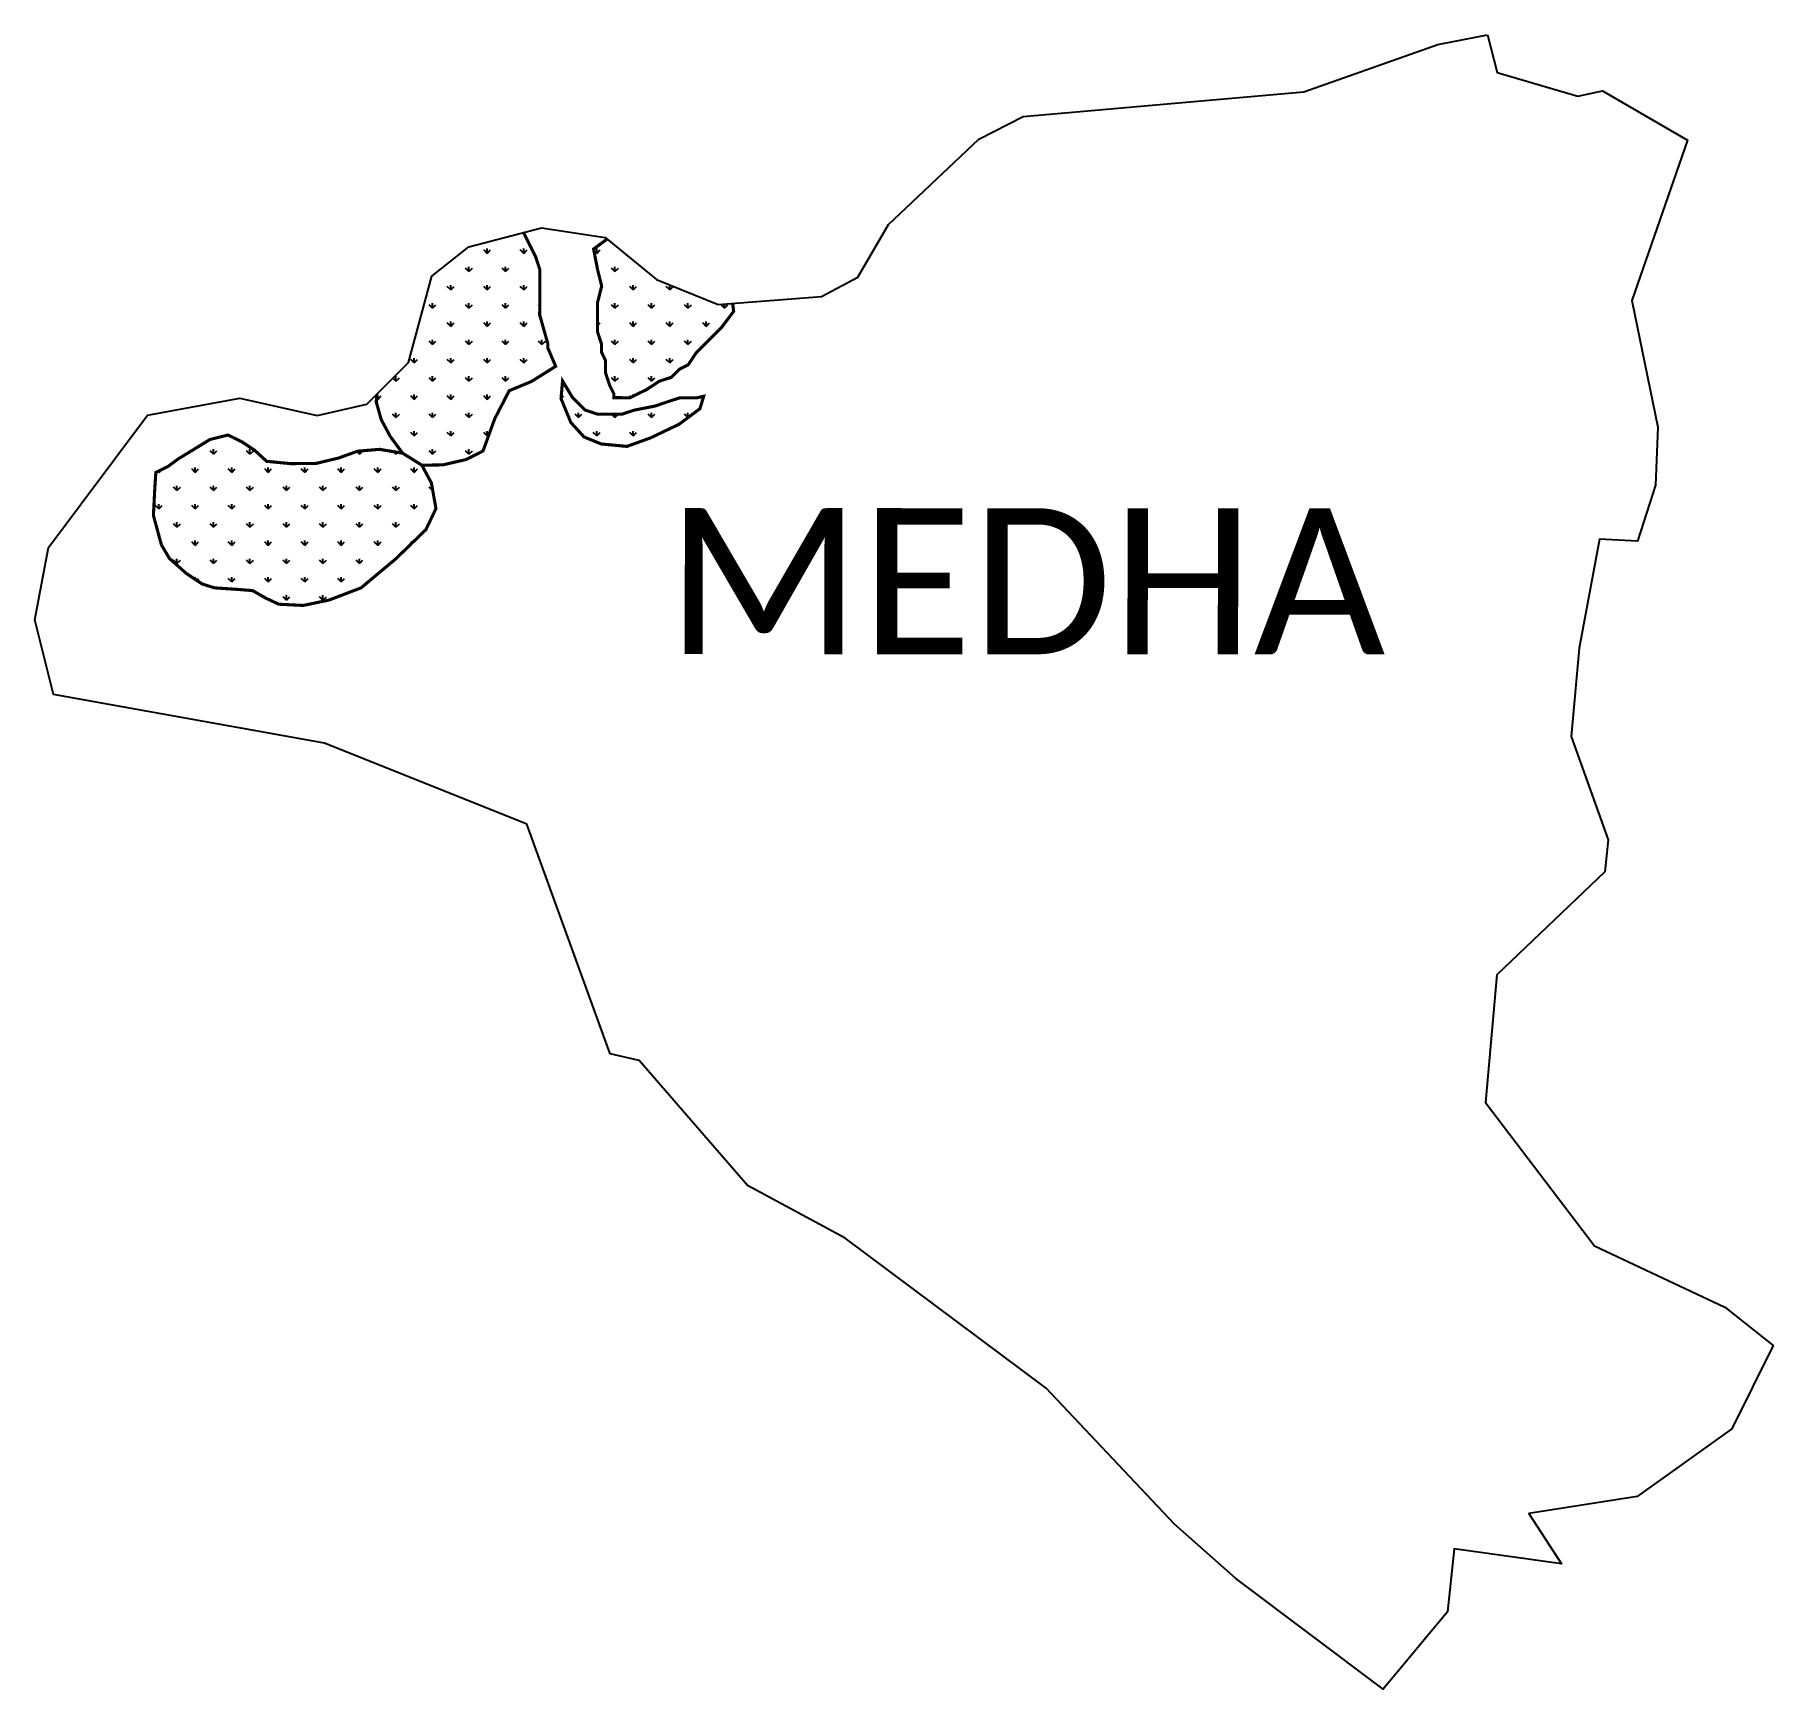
# Model space of a CAD drawing. Header units: metres. Extents: x 343265 to 344976, y 1761609 to 1763237.
import ezdxf

# ---------------------------------------------------------------- set-up
doc = ezdxf.new("R2010")
doc.units = ezdxf.units.M
doc.layers.add('MANGROOVES', color=112, linetype='Continuous')
doc.layers.add('VILLAGE NAME', color=250, linetype='Continuous')

msp = doc.modelspace()

# ---------------------------------------------------------------- hatches: boundary and pattern name
at = {"layer": 'MANGROOVES'}
h = msp.add_hatch(dxfattribs=at)
h.set_pattern_fill('GRASS', color=256)
h.paths.add_polyline_path([(343770, 1762928.8), (343770, 1762932.9), (343762, 1762961.3), (343762.1, 1762981.6), (343762.1, 1763006), (343758.1, 1763018.2), (343754.1, 1763026.3), (343746.1, 1763042.3), (343692.1, 1763028.2), (343655.9, 1762999.5), (343632.8, 1762914.4), (343601.4, 1762883), (343601.2, 1762875.3), (343606.1, 1762858.1), (343614.9, 1762841.7), (343627.1, 1762825.2), (343646, 1762813.4), (343666.7, 1762813.7), (343689.7, 1762819), (343706.2, 1762827.4), (343717.8, 1762859.2), (343732, 1762886.7), (343753.9, 1762895.8), (343777.7, 1762910.7)])
h = msp.add_hatch(dxfattribs=at)
h.set_pattern_fill('GRASS', color=256)
h.paths.add_polyline_path([(343940.7, 1762948.6), (343952.9, 1762964.8), (343951.9, 1762972.6), (343937.6, 1762971.6), (343876.8, 1762996.1), (343828.3, 1763035.9), (343815, 1763026.1), (343819, 1763005.8), (343823, 1762989.6), (343818.9, 1762973.3), (343818.8, 1762957.1), (343818.8, 1762944.9), (343822.8, 1762932.7), (343822.8, 1762924.6), (343826.8, 1762916.4), (343826.8, 1762904.3), (343830.8, 1762892.1), (343834.9, 1762883.9), (343834.9, 1762879.9), (343838.9, 1762879.9), (343843, 1762879.8), (343847, 1762879.8), (343851.1, 1762879.8), (343859.2, 1762883.9), (343867.4, 1762887.9), (343879.6, 1762896), (343891.8, 1762900), (343899.9, 1762908.1), (343908.1, 1762912.1), (343916.2, 1762924.3), (343928.4, 1762936.5)])
h = msp.add_hatch(dxfattribs=at)
h.set_pattern_fill('GRASS', color=256)
h.paths.add_polyline_path([(343919.7, 1762869), (343923.4, 1762881.2), (343916.1, 1762879.6), (343899.8, 1762879.7), (343887.6, 1762875.7), (343875.5, 1762871.6), (343855.1, 1762867.6), (343842.9, 1762863.6), (343834.8, 1762863.6), (343818.6, 1762863.7), (343806.4, 1762867.8), (343794.3, 1762880), (343784.5, 1762896.3), (343783, 1762879), (343792.6, 1762855.5), (343805.6, 1762841.2), (343822.5, 1762834.3), (343847.9, 1762831.9), (343871.1, 1762840.3), (343899.2, 1762853.7)])
h = msp.add_hatch(dxfattribs=at)
h.set_pattern_fill('GRASS', color=256)
h.paths.add_polyline_path([(343659.9, 1762770.7), (343655.4, 1762796), (343646, 1762813.4), (343627.1, 1762825.2), (343604.4, 1762829), (343582.8, 1762827.2), (343564.2, 1762820.5), (343542.2, 1762815.2), (343517.2, 1762814.9), (343493.3, 1762817.2), (343481.4, 1762828.1), (343469.2, 1762836.2), (343455.2, 1762843.1), (343437.5, 1762838.7), (343406.1, 1762819.5), (343396.1, 1762812.1), (343384.2, 1762806.2), (343383.2, 1762791), (343381.8, 1762764), (343389.7, 1762734.9), (343397.6, 1762721.6), (343414.3, 1762706.8), (343429.8, 1762696.5), (343441.9, 1762692.7), (343465.7, 1762691.1), (343479.4, 1762690), (343492.2, 1762682.7), (343505.1, 1762676.6), (343529.3, 1762675.4), (343554.7, 1762680.7), (343586.2, 1762692.7), (343620.4, 1762721.3), (343650, 1762750)])

# ---------------------------------------------------------------- linework, layer by layer
at = {"color": 3}
for points in [[(344704.3, 1763199.9), (344783.6, 1763176.7), (344808, 1763181.8), (344891.7, 1763133.4), (344836.9, 1762975.4), (344862.4, 1762850.7), (344860.3, 1762793.7), (344842.4, 1762738.5), (344805.1, 1762740.7), (344784.9, 1762633.2), (344777.1, 1762546.5), (344813.7, 1762444.6), (344810.2, 1762413.1), (344704, 1762311.8), (344692.8, 1762186.3), (344800.2, 1762045.3), (344928.5, 1761984.9), (344976.1, 1761947), (344935.2, 1761865.2), (344842.2, 1761798.4), (344735.4, 1761781.9), (344767.7, 1761732.4), (344662, 1761747.1), (344655.4, 1761685.2), (344592.2, 1761608.9), (344447, 1761718), (344386.9, 1761771.3), (344260.5, 1761905), (344062.7, 1762052.9), (343966.5, 1762104.7), (343859.9, 1762227.6), (343831.5, 1762234.1), (343749.2, 1762460), (343550.2, 1762540), (343283.5, 1762587.7), (343265, 1762661.3), (343278.5, 1762732.4), (343375.9, 1762862.7), (343466.9, 1762879.2), (343543, 1762862.2), (343591.7, 1762873.3), (343632.8, 1762914.4), (343655.9, 1762999.5), (343692.1, 1763028.2), (343763.8, 1763046.9), (343826.3, 1763037.5), (343876.8, 1762996.1), (343937.6, 1762971.6), (344039.4, 1762979.3), (344075, 1762998.3), (344105.2, 1763050.1), (344194.1, 1763134.1), (344237.8, 1763156.6), (344514, 1763180.9), (344646, 1763227.5), (344694.9, 1763237)], [(344694.9, 1763237), (344704.3, 1763199.9)]]:
    msp.add_lwpolyline(points, dxfattribs=at)
at = {"layer": 'MANGROOVES', "const_width": 3.05, "flags": 128}
for points in [[(343601.4, 1762883), (343601.2, 1762875.3), (343606.1, 1762858.1), (343614.9, 1762841.7), (343627.1, 1762825.2), (343646, 1762813.4), (343666.7, 1762813.7), (343689.7, 1762819), (343706.2, 1762827.4), (343717.8, 1762859.2), (343732, 1762886.7), (343753.9, 1762895.8), (343777.7, 1762910.7), (343770, 1762928.8), (343770, 1762932.9), (343762, 1762961.3), (343762.1, 1762981.6), (343762.1, 1763006), (343758.1, 1763018.2), (343754.1, 1763026.3), (343746, 1763042.6)], [(343828.3, 1763035.9), (343815, 1763026.1), (343819, 1763005.8), (343823, 1762989.6), (343818.9, 1762973.3), (343818.8, 1762957.1), (343818.8, 1762944.9), (343822.8, 1762932.7), (343822.8, 1762924.6), (343826.8, 1762916.4), (343826.8, 1762904.3), (343830.8, 1762892.1), (343834.9, 1762883.9), (343834.9, 1762879.9), (343838.9, 1762879.9), (343843, 1762879.8), (343847, 1762879.8), (343851.1, 1762879.8), (343859.2, 1762883.9), (343867.4, 1762887.9), (343879.6, 1762896), (343891.8, 1762900), (343899.9, 1762908.1), (343908.1, 1762912.1), (343916.2, 1762924.3), (343928.4, 1762936.5), (343940.7, 1762948.6), (343952.9, 1762964.8), (343951.9, 1762972.6)]]:
    msp.add_lwpolyline(points, dxfattribs=at)
for points in [[(343919.7, 1762869), (343923.4, 1762881.2), (343916.1, 1762879.6), (343899.8, 1762879.7), (343887.6, 1762875.7), (343875.5, 1762871.6), (343855.1, 1762867.6), (343842.9, 1762863.6), (343834.8, 1762863.6), (343818.6, 1762863.7), (343806.4, 1762867.8), (343794.3, 1762880), (343784.5, 1762896.3), (343783, 1762879), (343792.6, 1762855.5), (343805.6, 1762841.2), (343822.5, 1762834.3), (343847.9, 1762831.9), (343871.1, 1762840.3), (343899.2, 1762853.7)], [(343655.4, 1762796), (343646, 1762813.4), (343627.1, 1762825.2), (343604.4, 1762829), (343582.8, 1762827.2), (343564.2, 1762820.5), (343542.2, 1762815.2), (343517.2, 1762814.9), (343493.3, 1762817.2), (343481.4, 1762828.1), (343469.2, 1762836.2), (343455.2, 1762843.1), (343437.5, 1762838.7), (343406.1, 1762819.5), (343396.1, 1762812.1), (343384.2, 1762806.2), (343383.2, 1762791), (343381.8, 1762764), (343389.7, 1762734.9), (343397.6, 1762721.6), (343414.3, 1762706.8), (343429.8, 1762696.5), (343441.9, 1762692.7), (343465.7, 1762691.1), (343479.4, 1762690), (343492.2, 1762682.7), (343505.1, 1762676.6), (343529.3, 1762675.4), (343554.7, 1762680.7), (343586.2, 1762692.7), (343620.4, 1762721.3), (343650, 1762750), (343659.9, 1762770.7)]]:
    msp.add_lwpolyline(points, close=True, dxfattribs=at)

# ---------------------------------------------------------------- texts
at = {"layer": 'VILLAGE NAME', "insert": (343886.6, 1762771.2), "char_height": 143.7, "attachment_point": 1, "rotation": 359.9793}
msp.add_mtext_dynamic_manual_height_columns('{\\fCalibri|b0|i0|c0|p34;MEDHA}', width=1418, gutter_width=718.5, heights=[0], dxfattribs=at)

doc.saveas('drawing.dxf')
